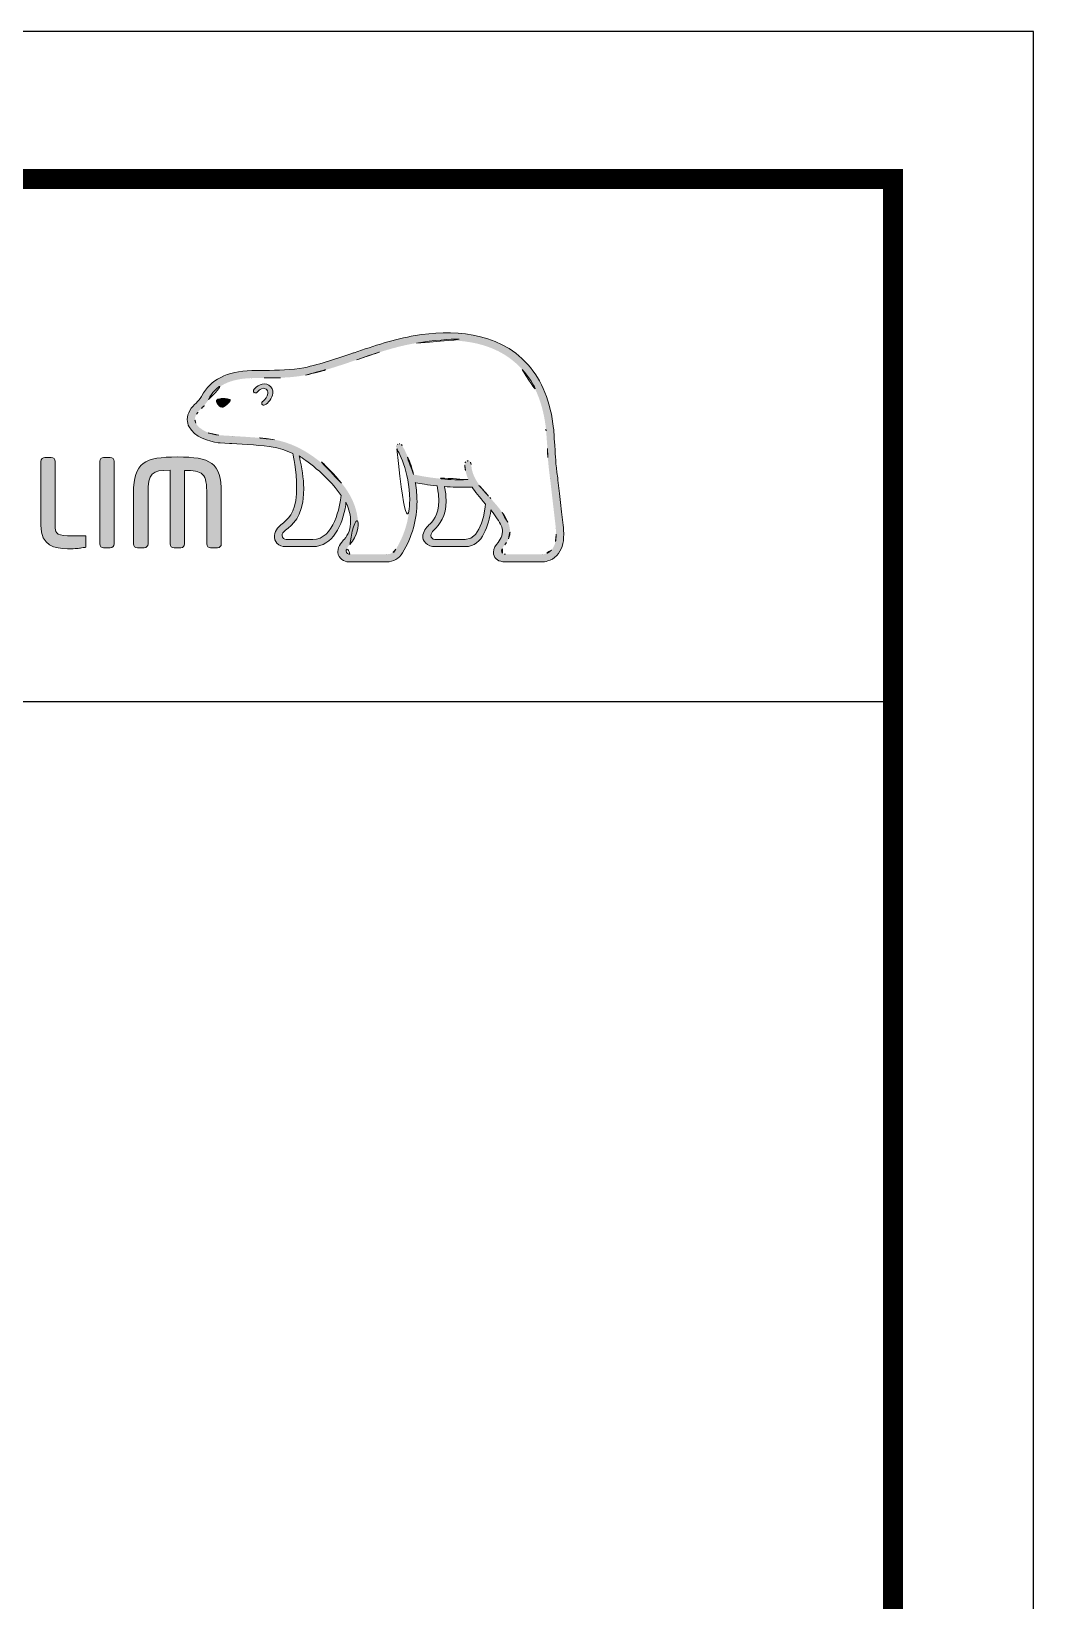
# Model space of a CAD drawing. Extents: x 16296660632 to 16296673681, y -37409619871 to -37409617503.
# Drawn here: x 16296673552.8 to 16296673680.8, y -37409617703.1 to -37409617502.7 of the extents above; entities that cross this region are included whole.
import ezdxf

# ---------------------------------------------------------------- set-up
doc = ezdxf.new("R2010")
doc.units = 0
doc.header["$LTSCALE"] = 10
doc.header["$MEASUREMENT"] = 0
doc.layers.get('0').update_dxf_attribs({"linetype": 'CONTINUOUS'})
doc.layers.add('레이어 1', color=7, linetype='CONTINUOUS', lineweight=0)

msp = doc.modelspace()

# ---------------------------------------------------------------- hatches: boundary and pattern name
at = {"layer": '레이어 1'}
h = msp.add_hatch(color=5, dxfattribs=at)
h.dxf.hatch_style = 1
edge = h.paths.add_edge_path(flags=16)
edge.add_spline(control_points=[(16296673619.179779, -37409617568.967506), (16296673618.707359, -37409617569.490479), (16296673618.113661, -37409617569.495171), (16296673618.087971, -37409617569.495171), (16296673618.087971, -37409617569.495171), (16296673613.332199, -37409617569.495171), (16296673613.332199, -37409617569.495171), (16296673613.157459, -37409617569.495171), (16296673613.023951, -37409617569.451347), (16296673612.937481, -37409617569.365997), (16296673612.86532, -37409617569.295311), (16296673612.830259, -37409617569.18779), (16296673612.830259, -37409617569.054573), (16296673612.830259, -37409617568.786369), (16296673613.02603, -37409617568.539787), (16296673613.23403, -37409617568.278023), (16296673613.426861, -37409617568.030273), (16296673613.610041, -37409617567.795372), (16296673613.712589, -37409617567.506721), (16296673613.9729, -37409617566.806129), (16296673613.946301, -37409617566.058762), (16296673613.63546, -37409617565.400253), (16296673613.0739, -37409617564.208809), (16296673612.240709, -37409617563.272728), (16296673611.43317, -37409617562.368202), (16296673611.43317, -37409617562.368202), (16296673611.1597, -37409617562.067863), (16296673611.1597, -37409617562.064941), (16296673610.109961, -37409617560.895157), (16296673609.02516, -37409617559.685013), (16296673608.939569, -37409617558.044258), (16296673608.919991, -37409617557.71936), (16296673608.769819, -37409617557.523041), (16296673608.56094, -37409617557.531799), (16296673608.56094, -37409617557.531799), (16296673608.253269, -37409617557.679611), (16296673608.246571, -37409617557.679611), (16296673608.1633, -37409617557.771378), (16296673608.11685, -37409617557.908081), (16296673608.11685, -37409617558.0653), (16296673608.11685, -37409617558.0653), (16296673608.11948, -37409617558.120781), (16296673608.11948, -37409617558.121384), (16296673608.161551, -37409617558.714447), (16296673608.30295, -37409617559.29644), (16296673608.55158, -37409617559.900597), (16296673608.55158, -37409617559.900597), (16296673608.57585, -37409617559.961403), (16296673608.57585, -37409617559.961403), (16296673608.57585, -37409617559.961403), (16296673608.511539, -37409617559.963722), (16296673608.511539, -37409617559.963722), (16296673605.458469, -37409617560.084686), (16296673602.465309, -37409617559.508537), (16296673601.58503, -37409617559.29644), (16296673601.042179, -37409617557.112251), (16296673600.16165, -37409617555.664307), (16296673600.12365, -37409617555.602951), (16296673600.055281, -37409617555.489601), (16296673599.946011, -37409617555.402519), (16296673599.840839, -37409617555.372139), (16296673599.840839, -37409617555.372139), (16296673599.583719, -37409617555.410713), (16296673599.552179, -37409617555.414787), (16296673599.530569, -37409617555.446938), (16296673599.485571, -37409617555.50769), (16296673599.38624, -37409617555.640953), (16296673599.38624, -37409617555.640953), (16296673599.373989, -37409617555.747864), (16296673599.373989, -37409617555.747864), (16296673599.373989, -37409617555.747864), (16296673599.45517, -37409617556.035347), (16296673599.45517, -37409617556.035347), (16296673599.521799, -37409617556.150452), (16296673601.08951, -37409617558.896767), (16296673601.08951, -37409617562.534172), (16296673601.08951, -37409617564.777946), (16296673600.499929, -37409617566.894913), (16296673599.337151, -37409617568.825539), (16296673599.059311, -37409617569.288879), (16296673598.69323, -37409617569.495171), (16296673598.14867, -37409617569.495171), (16296673598.14867, -37409617569.495171), (16296673593.46063, -37409617569.495171), (16296673593.46063, -37409617569.495171), (16296673593.30522, -37409617569.495171), (16296673592.980921, -37409617569.38588), (16296673592.980921, -37409617569.046967), (16296673592.980921, -37409617568.859993), (16296673593.154169, -37409617568.553223), (16296673593.44285, -37409617568.230103), (16296673595.396481, -37409617566.054688), (16296673594.269369, -37409617562.65686), (16296673592.395741, -37409617560.418327), (16296673590.586069, -37409617558.25927), (16296673587.632641, -37409617555.542183), (16296673583.84041, -37409617554.867287), (16296673582.496469, -37409617554.632423), (16296673580.288059, -37409617554.501534), (16296673578.504391, -37409617554.395729), (16296673578.504391, -37409617554.395729), (16296673576.70149, -37409617554.288818), (16296673576.70149, -37409617554.288818), (16296673575.77622, -37409617554.218117), (16296673574.247049, -37409617553.649002), (16296673573.781639, -37409617552.767807), (16296673573.58502, -37409617552.402611), (16296673573.60722, -37409617552.032181), (16296673573.853781, -37409617551.606209), (16296673574.00894, -37409617551.349129), (16296673574.22192, -37409617551.12825), (16296673574.48984, -37409617550.859444), (16296673574.78607, -37409617550.559692), (16296673575.090811, -37409617550.249428), (16296673575.32806, -37409617549.840393), (16296673575.32806, -37409617549.840393), (16296673575.396111, -37409617549.71244), (16296673575.396111, -37409617549.71244), (16296673576.301519, -37409617547.980499), (16296673578.166651, -37409617547.066032), (16296673580.941891, -37409617546.992439), (16296673580.941891, -37409617546.992439), (16296673582.50701, -37409617546.974892), (16296673582.50701, -37409617546.974892), (16296673584.225479, -37409617546.966133), (16296673586.175369, -37409617546.956207), (16296673587.77754, -37409617546.611427), (16296673590.02776, -37409617546.127617), (16296673592.285271, -37409617545.356323), (16296673594.277519, -37409617544.677361), (16296673594.277519, -37409617544.677361), (16296673594.341221, -37409617544.656326), (16296673594.341221, -37409617544.656326), (16296673596.8053, -37409617543.813744), (16296673599.35351, -37409617542.942467), (16296673601.958401, -37409617542.51828), (16296673606.127239, -37409617541.828201), (16296673611.852091, -37409617541.850983), (16296673615.453859, -37409617545.894493), (16296673617.11861, -37409617547.766617), (16296673618.14407, -37409617550.341148), (16296673618.497, -37409617553.548477), (16296673618.497, -37409617553.548477), (16296673618.48358, -37409617553.537979), (16296673618.47127, -37409617553.526878), (16296673618.499901, -37409617553.590538), (16296673618.5268, -37409617553.950508), (16296673618.675211, -37409617555.990936), (16296673618.717871, -37409617556.972023), (16296673618.76288, -37409617557.986382), (16296673619.019381, -37409617559.868477), (16296673619.019381, -37409617559.868477), (16296673619.746281, -37409617566.162773), (16296673619.746281, -37409617566.162773), (16296673619.746281, -37409617566.162773), (16296673619.789511, -37409617566.927658), (16296673619.789511, -37409617566.927658), (16296673619.789511, -37409617567.831017), (16296673619.584999, -37409617568.517601), (16296673619.179779, -37409617568.967506)], knot_values=[0, 0, 0, 0, 1, 1, 1, 2, 2, 2, 3, 3, 3, 4, 4, 4, 5, 5, 5, 6, 6, 6, 7, 7, 7, 8, 8, 8, 9, 9, 9, 10, 10, 10, 11, 11, 11, 12, 12, 12, 13, 13, 13, 14, 14, 14, 15, 15, 15, 16, 16, 16, 17, 17, 17, 18, 18, 18, 19, 19, 19, 20, 20, 20, 21, 21, 21, 22, 22, 22, 23, 23, 23, 24, 24, 24, 25, 25, 25, 26, 26, 26, 27, 27, 27, 28, 28, 28, 29, 29, 29, 30, 30, 30, 31, 31, 31, 32, 32, 32, 33, 33, 33, 34, 34, 34, 35, 35, 35, 36, 36, 36, 37, 37, 37, 38, 38, 38, 39, 39, 39, 40, 40, 40, 41, 41, 41, 42, 42, 42, 43, 43, 43, 44, 44, 44, 45, 45, 45, 46, 46, 46, 47, 47, 47, 48, 48, 48, 49, 49, 49, 50, 50, 50, 51, 51, 51, 52, 52, 52, 53, 53, 53, 53], degree=3, periodic=0)
edge = h.paths.add_edge_path(flags=16)
edge.add_spline(control_points=[(16296673608.185801, -37409617567.607224), (16296673608.185801, -37409617567.607224), (16296673604.30621, -37409617567.607224), (16296673604.30621, -37409617567.607224), (16296673604.01931, -37409617567.607224), (16296673603.792589, -37409617567.378166), (16296673603.792589, -37409617567.085991), (16296673603.792589, -37409617566.882072), (16296673603.969641, -37409617566.622627), (16296673604.13706, -37409617566.444397), (16296673604.926189, -37409617565.688904), (16296673605.73341, -37409617564.648811), (16296673605.73341, -37409617562.674393), (16296673605.73341, -37409617562.674393), (16296673605.683451, -37409617561.777451), (16296673605.683451, -37409617561.773956), (16296673605.683451, -37409617561.773956), (16296673605.540859, -37409617560.901543), (16296673605.540859, -37409617560.901543), (16296673605.540859, -37409617560.901543), (16296673605.53093, -37409617560.846619), (16296673605.53093, -37409617560.846619), (16296673605.53093, -37409617560.846619), (16296673605.58819, -37409617560.850723), (16296673605.58819, -37409617560.850723), (16296673606.3116, -37409617560.90271), (16296673607.719219, -37409617560.981041), (16296673609.06316, -37409617560.917343), (16296673609.4044, -37409617561.460159), (16296673609.954241, -37409617562.158432), (16296673610.757099, -37409617563.088669), (16296673610.720261, -37409617563.551468), (16296673610.336981, -37409617567.607224), (16296673608.185801, -37409617567.607224)], knot_values=[0, 0, 0, 0, 1, 1, 1, 2, 2, 2, 3, 3, 3, 4, 4, 4, 5, 5, 5, 6, 6, 6, 7, 7, 7, 8, 8, 8, 9, 9, 9, 10, 10, 10, 11, 11, 11, 11], degree=3, periodic=0)
edge = h.paths.add_edge_path(flags=16)
edge.add_spline(control_points=[(16296673588.71888, -37409617567.607224), (16296673588.71888, -37409617567.607224), (16296673585.31348, -37409617567.607224), (16296673585.31348, -37409617567.607224), (16296673585.05814, -37409617567.607224), (16296673584.783489, -37409617567.396858), (16296673584.783489, -37409617567.085991), (16296673584.783489, -37409617566.897293), (16296673584.94183, -37409617566.663544), (16296673585.230511, -37409617566.431549), (16296673586.09236, -37409617565.744987), (16296673587.398331, -37409617564.706047), (16296673587.53974, -37409617561.837624), (16296673587.53974, -37409617561.837624), (16296673587.55929, -37409617561.055229), (16296673587.55929, -37409617561.055229), (16296673587.55929, -37409617559.835167), (16296673587.27972, -37409617558.362129), (16296673587.01445, -37409617557.045647), (16296673587.01445, -37409617557.045647), (16296673586.97118, -37409617556.911263), (16296673586.97118, -37409617556.911263), (16296673586.97118, -37409617556.911263), (16296673587.0828, -37409617556.998322), (16296673587.0828, -37409617556.998322), (16296673587.590561, -37409617557.310921), (16296673590.371941, -37409617559.195953), (16296673592.345791, -37409617561.98082), (16296673592.182159, -37409617563.299026), (16296673591.4389, -37409617567.607224), (16296673588.71888, -37409617567.607224)], knot_values=[0, 0, 0, 0, 1, 1, 1, 2, 2, 2, 3, 3, 3, 4, 4, 4, 5, 5, 5, 6, 6, 6, 7, 7, 7, 8, 8, 8, 9, 9, 9, 10, 10, 10, 10], degree=3, periodic=0)
edge = h.paths.add_edge_path()
edge.add_spline(control_points=[(16296673620.7075, -37409617566.067543), (16296673620.706289, -37409617566.058762), (16296673619.984091, -37409617559.737602), (16296673619.984091, -37409617559.737602), (16296673619.716749, -37409617557.848503), (16296673619.678181, -37409617556.841133), (16296673619.643431, -37409617555.948303), (16296673619.643431, -37409617555.948303), (16296673619.464649, -37409617553.45266), (16296673619.464649, -37409617553.45089), (16296673619.084261, -37409617550.034981), (16296673617.978729, -37409617547.275803), (16296673616.17725, -37409617545.258163), (16296673612.285681, -37409617540.885674), (16296673606.2108, -37409617540.8395), (16296673601.798019, -37409617541.567001), (16296673599.09174, -37409617542.014603), (16296673596.504959, -37409617542.897522), (16296673594.004049, -37409617543.752953), (16296673594.004049, -37409617543.752953), (16296673593.923429, -37409617543.78157), (16296673593.923429, -37409617543.78157), (16296673591.968321, -37409617544.448273), (16296673589.74962, -37409617545.207329), (16296673587.57246, -37409617545.671249), (16296673586.076599, -37409617545.990883), (16296673584.20327, -37409617546.005501), (16296673582.54846, -37409617546.014259), (16296673582.54846, -37409617546.014259), (16296673580.910629, -37409617546.034119), (16296673580.910629, -37409617546.034119), (16296673577.763491, -37409617546.111847), (16296673575.61989, -37409617547.201622), (16296673574.537161, -37409617549.271843), (16296673574.537161, -37409617549.271843), (16296673574.488371, -37409617549.361237), (16296673574.488371, -37409617549.361237), (16296673574.30928, -37409617549.675034), (16296673574.043699, -37409617549.94149), (16296673573.805889, -37409617550.179901), (16296673573.543819, -37409617550.444), (16296673573.248449, -37409617550.740242), (16296673573.0229, -37409617551.12355), (16296673572.796459, -37409617551.507469), (16296673572.68224, -37409617551.896606), (16296673572.68224, -37409617552.278748), (16296673572.68224, -37409617552.600121), (16296673572.762859, -37409617552.915657), (16296673572.924749, -37409617553.217171), (16296673573.593781, -37409617554.480476), (16296673575.502171, -37409617555.162354), (16296673576.640989, -37409617555.243591), (16296673576.640989, -37409617555.243591), (16296673578.3174, -37409617555.34877), (16296673578.35743, -37409617555.35228), (16296673580.033569, -37409617555.446938), (16296673582.32905, -37409617555.579567), (16296673583.669201, -37409617555.816223), (16296673584.452789, -37409617555.954697), (16296673585.343281, -37409617556.235748), (16296673586.16366, -37409617556.622017), (16296673586.222099, -37409617556.834702), (16296673586.64805, -37409617558.728493), (16296673586.64805, -37409617561.056396), (16296673586.64805, -37409617561.056396), (16296673586.62995, -37409617561.795013), (16296673586.62995, -37409617561.795013), (16296673586.506371, -37409617564.249687), (16296673585.43619, -37409617565.107491), (16296673584.652031, -37409617565.735046), (16296673584.57255, -37409617565.797577), (16296673583.87372, -37409617566.377808), (16296673583.82345, -37409617567.076073), (16296673583.787821, -37409617567.471069), (16296673583.900869, -37409617567.831017), (16296673584.140751, -37409617568.089859), (16296673584.400761, -37409617568.370331), (16296673584.79607, -37409617568.512321), (16296673585.31348, -37409617568.512321), (16296673585.31348, -37409617568.512321), (16296673588.71888, -37409617568.512321), (16296673588.71888, -37409617568.512321), (16296673591.267719, -37409617568.512321), (16296673592.52866, -37409617565.767792), (16296673592.912251, -37409617563.196762), (16296673592.912251, -37409617563.196762), (16296673592.920151, -37409617562.835068), (16296673592.920151, -37409617562.835068), (16296673592.920151, -37409617562.835068), (16296673593.025351, -37409617563.016197), (16296673593.025351, -37409617563.016197), (16296673593.35224, -37409617563.743683), (16296673593.548901, -37409617564.613167), (16296673593.548901, -37409617565.268173), (16296673593.548901, -37409617566.187317), (16296673593.26432, -37409617566.990181), (16296673592.72381, -37409617567.588509), (16296673592.587379, -37409617567.723503), (16296673591.905781, -37409617568.429939), (16296673591.905781, -37409617569.135208), (16296673591.905781, -37409617569.135208), (16296673591.911909, -37409617569.251503), (16296673591.911909, -37409617569.251503), (16296673592.00861, -37409617570.084747), (16296673592.682911, -37409617570.45694), (16296673593.309311, -37409617570.45694), (16296673593.309311, -37409617570.45694), (16296673598.14867, -37409617570.45694), (16296673598.14867, -37409617570.45694), (16296673599.022209, -37409617570.45694), (16296673599.718399, -37409617570.063667), (16296673600.165701, -37409617569.321617), (16296673601.39719, -37409617567.277069), (16296673602.021231, -37409617565.056664), (16296673602.021231, -37409617562.724037), (16296673602.021231, -37409617561.995972), (16296673601.95257, -37409617561.218842), (16296673601.81818, -37409617560.412483), (16296673601.81818, -37409617560.412483), (16296673601.80649, -37409617560.348213), (16296673601.80649, -37409617560.348213), (16296673601.80649, -37409617560.348213), (16296673601.87076, -37409617560.361671), (16296673601.87076, -37409617560.361671), (16296673602.45302, -37409617560.474419), (16296673603.3897, -37409617560.636864), (16296673604.54722, -37409617560.761887), (16296673604.54722, -37409617560.761887), (16296673604.58086, -37409617560.765991), (16296673604.58086, -37409617560.765991), (16296673604.58086, -37409617560.765991), (16296673604.73658, -37409617561.653023), (16296673604.73658, -37409617561.653023), (16296673604.73658, -37409617561.653023), (16296673604.770729, -37409617561.863342), (16296673604.770729, -37409617561.866852), (16296673604.770729, -37409617561.866852), (16296673604.8169, -37409617562.651619), (16296673604.8169, -37409617562.651619), (16296673604.8169, -37409617564.534882), (16296673603.961439, -37409617565.354088), (16296673603.5016, -37409617565.79348), (16296673603.49515, -37409617565.799332), (16296673602.85359, -37409617566.451424), (16296673602.78406, -37409617567.0299), (16296673602.78406, -37409617567.0299), (16296673602.76185, -37409617567.20755), (16296673602.76185, -37409617567.20755), (16296673602.76185, -37409617567.389267), (16296673602.80858, -37409617567.745697), (16296673603.12645, -37409617568.074097), (16296673603.406349, -37409617568.365677), (16296673603.83963, -37409617568.512321), (16296673604.41577, -37409617568.512321), (16296673604.41577, -37409617568.512321), (16296673608.185801, -37409617568.512321), (16296673608.185801, -37409617568.512321), (16296673610.47546, -37409617568.512321), (16296673611.16466, -37409617565.601242), (16296673611.442499, -37409617563.969818), (16296673611.442499, -37409617563.969818), (16296673611.455379, -37409617563.801537), (16296673611.455379, -37409617563.801537), (16296673611.455379, -37409617563.801537), (16296673611.545931, -37409617563.924828), (16296673611.545931, -37409617563.924828), (16296673612.073879, -37409617564.599136), (16296673612.53694, -37409617565.348808), (16296673612.75983, -37409617565.815117), (16296673612.877001, -37409617566.057587), (16296673612.940109, -37409617566.326981), (16296673612.940109, -37409617566.596939), (16296673612.940109, -37409617566.596939), (16296673612.854799, -37409617567.142693), (16296673612.854799, -37409617567.142693), (16296673612.766569, -37409617567.438927), (16296673612.5644, -37409617567.7118), (16296673612.36661, -37409617567.975922), (16296673612.076469, -37409617568.352814), (16296673611.7773, -37409617568.743713), (16296673611.7773, -37409617569.218193), (16296673611.7773, -37409617569.218193), (16296673611.80537, -37409617569.479378), (16296673611.80537, -37409617569.479378), (16296673611.943251, -37409617570.109283), (16296673612.453671, -37409617570.45694), (16296673613.241619, -37409617570.45694), (16296673613.241619, -37409617570.45694), (16296673618.08564, -37409617570.45694), (16296673618.08564, -37409617570.45694), (16296673618.191971, -37409617570.45694), (16296673619.13858, -37409617570.433578), (16296673619.88006, -37409617569.631287), (16296673620.471979, -37409617568.990318), (16296673620.75948, -37409617568.109123), (16296673620.75948, -37409617566.939323), (16296673620.75948, -37409617566.939323), (16296673620.708059, -37409617566.071617), (16296673620.7075, -37409617566.067543)], knot_values=[0, 0, 0, 0, 1, 1, 1, 2, 2, 2, 3, 3, 3, 4, 4, 4, 5, 5, 5, 6, 6, 6, 7, 7, 7, 8, 8, 8, 9, 9, 9, 10, 10, 10, 11, 11, 11, 12, 12, 12, 13, 13, 13, 14, 14, 14, 15, 15, 15, 16, 16, 16, 17, 17, 17, 18, 18, 18, 19, 19, 19, 20, 20, 20, 21, 21, 21, 22, 22, 22, 23, 23, 23, 24, 24, 24, 25, 25, 25, 26, 26, 26, 27, 27, 27, 28, 28, 28, 29, 29, 29, 30, 30, 30, 31, 31, 31, 32, 32, 32, 33, 33, 33, 34, 34, 34, 35, 35, 35, 36, 36, 36, 37, 37, 37, 38, 38, 38, 39, 39, 39, 40, 40, 40, 41, 41, 41, 42, 42, 42, 43, 43, 43, 44, 44, 44, 45, 45, 45, 46, 46, 46, 47, 47, 47, 48, 48, 48, 49, 49, 49, 50, 50, 50, 51, 51, 51, 52, 52, 52, 53, 53, 53, 54, 54, 54, 55, 55, 55, 56, 56, 56, 57, 57, 57, 58, 58, 58, 59, 59, 59, 60, 60, 60, 61, 61, 61, 62, 62, 62, 63, 63, 63, 64, 64, 64, 65, 65, 65, 66, 66, 66, 66], degree=3, periodic=0)
edge = h.paths.add_edge_path(flags=0)
edge.add_spline(control_points=[(16296673576.558599, -37409617549.720009), (16296673576.558599, -37409617549.720009), (16296673577.2633, -37409617549.401588), (16296673578.13628, -37409617549.738136), (16296673578.13628, -37409617549.738136), (16296673578.244381, -37409617549.784302), (16296673578.10355, -37409617549.983551), (16296673577.678459, -37409617550.555031), (16296673577.259501, -37409617550.678322), (16296673577.259501, -37409617550.678322), (16296673577.259501, -37409617550.678322), (16296673576.955959, -37409617550.785248), (16296673576.785351, -37409617550.578392), (16296673576.44058, -37409617550.174042), (16296673576.43008, -37409617549.93856), (16296673576.43008, -37409617549.93856), (16296673576.43008, -37409617549.93856), (16296673576.394421, -37409617549.763847), (16296673576.558599, -37409617549.720009)], knot_values=[0, 0, 0, 0, 1, 1, 1, 2, 2, 2, 3, 3, 3, 4, 4, 4, 5, 5, 5, 6, 6, 6, 6], degree=3, periodic=0)
edge = h.paths.add_edge_path(flags=0)
edge.add_spline(control_points=[(16296673581.208929, -37409617548.424004), (16296673581.103439, -37409617548.539124), (16296673581.09527, -37409617548.730766), (16296673581.208929, -37409617548.831863), (16296673581.317619, -37409617548.930031), (16296673581.506041, -37409617548.90432), (16296673581.611231, -37409617548.788643), (16296673581.66732, -37409617548.730766), (16296673582.2458, -37409617548.044212), (16296673582.74482, -37409617548.39537), (16296673582.927099, -37409617548.52626), (16296673583.002489, -37409617548.712067), (16296673582.97563, -37409617548.952209), (16296673582.932961, -37409617549.33728), (16296673582.59903, -37409617549.774384), (16296673582.365589, -37409617549.923958), (16296673582.235001, -37409617550.003418), (16296673582.148809, -37409617550.174042), (16296673582.210739, -37409617550.311958), (16296673582.272091, -37409617550.449242), (16296673582.44681, -37409617550.490173), (16296673582.58703, -37409617550.424713), (16296673583.00482, -37409617550.224869), (16296673583.53161, -37409617549.557587), (16296673583.603769, -37409617548.935303), (16296673583.65167, -37409617548.501732), (16296673583.45709, -37409617548.147621), (16296673583.11059, -37409617547.908653), (16296673582.365589, -37409617547.379837), (16296673581.521231, -37409617548.087433), (16296673581.208929, -37409617548.424004)], knot_values=[0, 0, 0, 0, 1, 1, 1, 2, 2, 2, 3, 3, 3, 4, 4, 4, 5, 5, 5, 6, 6, 6, 7, 7, 7, 8, 8, 8, 9, 9, 9, 10, 10, 10, 10], degree=3, periodic=0)
edge = h.paths.add_edge_path(flags=0)
edge.add_spline(control_points=[(16296673581.11368, -37409617548.939949), (16296673581.11368, -37409617548.939949), (16296673581.11368, -37409617548.939949), (16296673581.11368, -37409617548.939949), (16296673581.11368, -37409617548.939949), (16296673581.11368, -37409617548.939949), (16296673581.11368, -37409617548.939949)], knot_values=[0, 0, 0, 0, 1, 1, 1, 2, 2, 2, 2], degree=3, periodic=0)
h = msp.add_hatch(color=5, dxfattribs=at)
h.dxf.hatch_style = 2
edge = h.paths.add_edge_path()
edge.add_spline(control_points=[(16296673581.208929, -37409617548.424004), (16296673581.103439, -37409617548.539124), (16296673581.09527, -37409617548.730766), (16296673581.208929, -37409617548.831863), (16296673581.317619, -37409617548.930031), (16296673581.506041, -37409617548.90432), (16296673581.611231, -37409617548.788643), (16296673581.66732, -37409617548.730766), (16296673582.2458, -37409617548.044212), (16296673582.74482, -37409617548.39537), (16296673582.927099, -37409617548.52626), (16296673583.002489, -37409617548.712067), (16296673582.97563, -37409617548.952209), (16296673582.932961, -37409617549.33728), (16296673582.59903, -37409617549.774384), (16296673582.365589, -37409617549.923958), (16296673582.235001, -37409617550.003418), (16296673582.148809, -37409617550.174042), (16296673582.210739, -37409617550.311958), (16296673582.272091, -37409617550.449242), (16296673582.44681, -37409617550.490173), (16296673582.58703, -37409617550.424713), (16296673583.00482, -37409617550.224869), (16296673583.53161, -37409617549.557587), (16296673583.603769, -37409617548.935303), (16296673583.65167, -37409617548.501732), (16296673583.45709, -37409617548.147621), (16296673583.11059, -37409617547.908653), (16296673582.365589, -37409617547.379837), (16296673581.521231, -37409617548.087433), (16296673581.208929, -37409617548.424004)], knot_values=[0, 0, 0, 0, 1, 1, 1, 2, 2, 2, 3, 3, 3, 4, 4, 4, 5, 5, 5, 6, 6, 6, 7, 7, 7, 8, 8, 8, 9, 9, 9, 10, 10, 10, 10], degree=3, periodic=0)
h = msp.add_hatch(color=5, dxfattribs=at)
h.dxf.hatch_style = 2
edge = h.paths.add_edge_path()
edge.add_spline(control_points=[(16296673576.558599, -37409617549.720009), (16296673576.558599, -37409617549.720009), (16296673577.2633, -37409617549.401588), (16296673578.13628, -37409617549.738136), (16296673578.13628, -37409617549.738136), (16296673578.244381, -37409617549.784302), (16296673578.10355, -37409617549.983551), (16296673577.678459, -37409617550.555031), (16296673577.259501, -37409617550.678322), (16296673577.259501, -37409617550.678322), (16296673577.259501, -37409617550.678322), (16296673576.955959, -37409617550.785248), (16296673576.785351, -37409617550.578392), (16296673576.44058, -37409617550.174042), (16296673576.43008, -37409617549.93856), (16296673576.43008, -37409617549.93856), (16296673576.43008, -37409617549.93856), (16296673576.394421, -37409617549.763847), (16296673576.558599, -37409617549.720009)], knot_values=[0, 0, 0, 0, 1, 1, 1, 2, 2, 2, 3, 3, 3, 4, 4, 4, 5, 5, 5, 6, 6, 6, 6], degree=3, periodic=0)
h = msp.add_hatch(color=5, dxfattribs=at)
h.dxf.hatch_style = 2
edge = h.paths.add_edge_path()
edge.add_spline(control_points=[(16296673554.51339, -37409617557.118103), (16296673554.229719, -37409617557.118103), (16296673553.989281, -37409617557.352417), (16296673553.989281, -37409617557.630524), (16296673553.989281, -37409617557.630524), (16296673553.989281, -37409617565.785316), (16296673553.989281, -37409617565.785316), (16296673553.989281, -37409617568.444542), (16296673555.804171, -37409617568.786369), (16296673557.38415, -37409617568.786369), (16296673558.54344, -37409617568.786369), (16296673558.840879, -37409617568.737267), (16296673559.184139, -37409617568.680023), (16296673559.184139, -37409617568.680023), (16296673559.3843, -37409617568.648483), (16296673559.3843, -37409617568.648483), (16296673559.381359, -37409617568.649651), (16296673559.649269, -37409617568.616341), (16296673559.649269, -37409617568.616341), (16296673559.649269, -37409617568.616341), (16296673559.72876, -37409617568.605812), (16296673559.72876, -37409617568.605812), (16296673559.72876, -37409617568.605812), (16296673559.72876, -37409617567.133331), (16296673559.72876, -37409617567.133331), (16296673559.72876, -37409617567.133331), (16296673557.40168, -37409617567.133331), (16296673557.40168, -37409617567.133331), (16296673555.82753, -37409617567.133331), (16296673555.82753, -37409617566.539093), (16296673555.82753, -37409617565.962372), (16296673555.82753, -37409617565.962372), (16296673555.82753, -37409617557.630524), (16296673555.82753, -37409617557.630524), (16296673555.82753, -37409617557.352417), (16296673555.589121, -37409617557.118103), (16296673555.30632, -37409617557.118103), (16296673555.30632, -37409617557.118103), (16296673554.51339, -37409617557.118103), (16296673554.51339, -37409617557.118103)], knot_values=[0, 0, 0, 0, 1, 1, 1, 2, 2, 2, 3, 3, 3, 4, 4, 4, 5, 5, 5, 6, 6, 6, 7, 7, 7, 8, 8, 8, 9, 9, 9, 10, 10, 10, 11, 11, 11, 12, 12, 12, 13, 13, 13, 13], degree=3, periodic=0)
h = msp.add_hatch(color=5, dxfattribs=at)
h.dxf.hatch_style = 2
edge = h.paths.add_edge_path()
edge.add_spline(control_points=[(16296673562.00378, -37409617557.118103), (16296673561.697611, -37409617557.118103), (16296673561.51473, -37409617557.371117), (16296673561.51473, -37409617557.615356), (16296673561.51473, -37409617557.615356), (16296673561.51473, -37409617568.172256), (16296673561.51473, -37409617568.172256), (16296673561.51473, -37409617568.453308), (16296673561.73444, -37409617568.681778), (16296673562.00378, -37409617568.681778), (16296673562.00378, -37409617568.681778), (16296673562.860399, -37409617568.681778), (16296673562.860399, -37409617568.681778), (16296673563.16717, -37409617568.681778), (16296673563.350361, -37409617568.423508), (16296673563.350361, -37409617568.172256), (16296673563.350361, -37409617568.172256), (16296673563.350361, -37409617557.615356), (16296673563.350361, -37409617557.615356), (16296673563.350361, -37409617557.336632), (16296673563.135639, -37409617557.118103), (16296673562.860399, -37409617557.118103), (16296673562.860399, -37409617557.118103), (16296673562.00378, -37409617557.118103), (16296673562.00378, -37409617557.118103)], knot_values=[0, 0, 0, 0, 1, 1, 1, 2, 2, 2, 3, 3, 3, 4, 4, 4, 5, 5, 5, 6, 6, 6, 7, 7, 7, 8, 8, 8, 8], degree=3, periodic=0)
h = msp.add_hatch(color=5, dxfattribs=at)
h.dxf.hatch_style = 2
edge = h.paths.add_edge_path()
edge.add_spline(control_points=[(16296673565.81942, -37409617561.674606), (16296673565.81942, -37409617561.674606), (16296673565.81942, -37409617568.172256), (16296673565.81942, -37409617568.172256), (16296673565.81942, -37409617568.453308), (16296673566.04027, -37409617568.681778), (16296673566.311411, -37409617568.681778), (16296673566.311411, -37409617568.681778), (16296673567.180861, -37409617568.681778), (16296673567.180861, -37409617568.681778), (16296673567.487631, -37409617568.681778), (16296673567.67111, -37409617568.423508), (16296673567.67111, -37409617568.172256), (16296673567.67111, -37409617568.172256), (16296673567.67111, -37409617561.835297), (16296673567.67111, -37409617561.835297), (16296673567.67111, -37409617559.041092), (16296673568.145, -37409617558.769386), (16296673570.50798, -37409617558.762947), (16296673570.50798, -37409617558.934738), (16296673570.50798, -37409617568.172256), (16296673570.50798, -37409617568.172256), (16296673570.50798, -37409617568.463829), (16296673570.71776, -37409617568.681778), (16296673570.995899, -37409617568.681778), (16296673570.995899, -37409617568.681778), (16296673571.85018, -37409617568.681778), (16296673571.85018, -37409617568.681778), (16296673572.15575, -37409617568.681778), (16296673572.338671, -37409617568.423508), (16296673572.338671, -37409617568.172256), (16296673572.338671, -37409617568.172256), (16296673572.338671, -37409617558.963379), (16296673572.338671, -37409617558.781082), (16296673573.444189, -37409617558.785156), (16296673574.22076, -37409617558.876312), (16296673574.64118, -37409617559.29644), (16296673575.08408, -37409617559.73877), (16296673575.17057, -37409617560.56382), (16296673575.17057, -37409617561.835297), (16296673575.17057, -37409617561.835297), (16296673575.17057, -37409617568.172256), (16296673575.17057, -37409617568.172256), (16296673575.17057, -37409617568.448067), (16296673575.39641, -37409617568.681778), (16296673575.66345, -37409617568.681778), (16296673575.66345, -37409617568.681778), (16296673576.537001, -37409617568.681778), (16296673576.537001, -37409617568.681778), (16296673576.83997, -37409617568.681778), (16296673577.027229, -37409617568.417671), (16296673577.027229, -37409617568.172256), (16296673577.027229, -37409617568.172256), (16296673577.027229, -37409617561.674606), (16296673577.027229, -37409617561.674606), (16296673577.027229, -37409617557.736313), (16296673575.63072, -37409617557.069023), (16296673571.433559, -37409617557.069023), (16296673567.221189, -37409617557.069023), (16296673565.81942, -37409617557.736313), (16296673565.81942, -37409617561.674606)], knot_values=[0, 0, 0, 0, 1, 1, 1, 2, 2, 2, 3, 3, 3, 4, 4, 4, 5, 5, 5, 6, 6, 6, 7, 7, 7, 8, 8, 8, 9, 9, 9, 10, 10, 10, 11, 11, 11, 12, 12, 12, 13, 13, 13, 14, 14, 14, 15, 15, 15, 16, 16, 16, 17, 17, 17, 18, 18, 18, 19, 19, 19, 20, 20, 20, 20], degree=3, periodic=0)

# ---------------------------------------------------------------- linework, layer by layer
at = {"color": 5}
msp.add_line((16296673588.56798, -37409617568.512321), (16296673588.56798, -37409617568.512321), dxfattribs=at)
at = {"color": 5, "ltscale": 40}
msp.add_line((16296673662.81493, -37409617588.344307), (16296673485.57543, -37409617588.344307), dxfattribs=at)
at = {"ltscale": 0.5}
msp.add_lwpolyline([(16296672571.764351, -37409618315.300323), (16296673680.755871, -37409618315.300323), (16296673680.755871, -37409617502.721291), (16296672571.764351, -37409617502.721291)], close=True, dxfattribs=at)
at = {"color": 5, "linetype": 'ByBlock', "lineweight": 200, "const_width": 2.55528}
msp.add_lwpolyline([(16296672589.59712, -37409618280.506416), (16296673662.81472, -37409618280.506416), (16296673662.81472, -37409617521.588249), (16296672589.59712, -37409617521.588249)], close=True, dxfattribs=at)
at = {"layer": '레이어 1', "color": 5}
for points, knots in [([(16296673620.7075, -37409617566.067543), (16296673620.706289, -37409617566.058762), (16296673619.984091, -37409617559.737602), (16296673619.984091, -37409617559.737602), (16296673619.716749, -37409617557.848503), (16296673619.678181, -37409617556.841133), (16296673619.643431, -37409617555.948303), (16296673619.643431, -37409617555.948303), (16296673619.464649, -37409617553.45266), (16296673619.464649, -37409617553.45089), (16296673619.084261, -37409617550.034981), (16296673617.978729, -37409617547.275803), (16296673616.17725, -37409617545.258163), (16296673612.285681, -37409617540.885674), (16296673606.2108, -37409617540.8395), (16296673601.798019, -37409617541.567001), (16296673599.09174, -37409617542.014603), (16296673596.504959, -37409617542.897522), (16296673594.004049, -37409617543.752953), (16296673594.004049, -37409617543.752953), (16296673593.923429, -37409617543.78157), (16296673593.923429, -37409617543.78157), (16296673591.968321, -37409617544.448273), (16296673589.74962, -37409617545.207329), (16296673587.57246, -37409617545.671249), (16296673586.076599, -37409617545.990883), (16296673584.20327, -37409617546.005501), (16296673582.54846, -37409617546.014259), (16296673582.54846, -37409617546.014259), (16296673580.910629, -37409617546.034119), (16296673580.910629, -37409617546.034119), (16296673577.763491, -37409617546.111847), (16296673575.61989, -37409617547.201622), (16296673574.537161, -37409617549.271843), (16296673574.537161, -37409617549.271843), (16296673574.488371, -37409617549.361237), (16296673574.488371, -37409617549.361237), (16296673574.30928, -37409617549.675034), (16296673574.043699, -37409617549.94149), (16296673573.805889, -37409617550.179901), (16296673573.543819, -37409617550.444), (16296673573.248449, -37409617550.740242), (16296673573.0229, -37409617551.12355), (16296673572.796459, -37409617551.507469), (16296673572.68224, -37409617551.896606), (16296673572.68224, -37409617552.278748), (16296673572.68224, -37409617552.600121), (16296673572.762859, -37409617552.915657), (16296673572.924749, -37409617553.217171), (16296673573.593781, -37409617554.480476), (16296673575.502171, -37409617555.162354), (16296673576.640989, -37409617555.243591), (16296673576.640989, -37409617555.243591), (16296673578.3174, -37409617555.34877), (16296673578.35743, -37409617555.35228), (16296673580.033569, -37409617555.446938), (16296673582.32905, -37409617555.579567), (16296673583.669201, -37409617555.816223), (16296673584.452789, -37409617555.954697), (16296673585.343281, -37409617556.235748), (16296673586.16366, -37409617556.622017), (16296673586.222099, -37409617556.834702), (16296673586.64805, -37409617558.728493), (16296673586.64805, -37409617561.056396), (16296673586.64805, -37409617561.056396), (16296673586.62995, -37409617561.795013), (16296673586.62995, -37409617561.795013), (16296673586.506371, -37409617564.249687), (16296673585.43619, -37409617565.107491), (16296673584.652031, -37409617565.735046), (16296673584.57255, -37409617565.797577), (16296673583.87372, -37409617566.377808), (16296673583.82345, -37409617567.076073), (16296673583.787821, -37409617567.471069), (16296673583.900869, -37409617567.831017), (16296673584.140751, -37409617568.089859), (16296673584.400761, -37409617568.370331), (16296673584.79607, -37409617568.512321), (16296673585.31348, -37409617568.512321), (16296673585.31348, -37409617568.512321), (16296673588.71888, -37409617568.512321), (16296673588.71888, -37409617568.512321), (16296673591.267719, -37409617568.512321), (16296673592.52866, -37409617565.767792), (16296673592.912251, -37409617563.196762), (16296673592.912251, -37409617563.196762), (16296673592.920151, -37409617562.835068), (16296673592.920151, -37409617562.835068), (16296673592.920151, -37409617562.835068), (16296673593.025351, -37409617563.016197), (16296673593.025351, -37409617563.016197), (16296673593.35224, -37409617563.743683), (16296673593.548901, -37409617564.613167), (16296673593.548901, -37409617565.268173), (16296673593.548901, -37409617566.187317), (16296673593.26432, -37409617566.990181), (16296673592.72381, -37409617567.588509), (16296673592.587379, -37409617567.723503), (16296673591.905781, -37409617568.429939), (16296673591.905781, -37409617569.135208), (16296673591.905781, -37409617569.135208), (16296673591.911909, -37409617569.251503), (16296673591.911909, -37409617569.251503), (16296673592.00861, -37409617570.084747), (16296673592.682911, -37409617570.45694), (16296673593.309311, -37409617570.45694), (16296673593.309311, -37409617570.45694), (16296673598.14867, -37409617570.45694), (16296673598.14867, -37409617570.45694), (16296673599.022209, -37409617570.45694), (16296673599.718399, -37409617570.063667), (16296673600.165701, -37409617569.321617), (16296673601.39719, -37409617567.277069), (16296673602.021231, -37409617565.056664), (16296673602.021231, -37409617562.724037), (16296673602.021231, -37409617561.995972), (16296673601.95257, -37409617561.218842), (16296673601.81818, -37409617560.412483), (16296673601.81818, -37409617560.412483), (16296673601.80649, -37409617560.348213), (16296673601.80649, -37409617560.348213), (16296673601.80649, -37409617560.348213), (16296673601.87076, -37409617560.361671), (16296673601.87076, -37409617560.361671), (16296673602.45302, -37409617560.474419), (16296673603.3897, -37409617560.636864), (16296673604.54722, -37409617560.761887), (16296673604.54722, -37409617560.761887), (16296673604.58086, -37409617560.765991), (16296673604.58086, -37409617560.765991), (16296673604.58086, -37409617560.765991), (16296673604.73658, -37409617561.653023), (16296673604.73658, -37409617561.653023), (16296673604.73658, -37409617561.653023), (16296673604.770729, -37409617561.863342), (16296673604.770729, -37409617561.866852), (16296673604.770729, -37409617561.866852), (16296673604.8169, -37409617562.651619), (16296673604.8169, -37409617562.651619), (16296673604.8169, -37409617564.534882), (16296673603.961439, -37409617565.354088), (16296673603.5016, -37409617565.79348), (16296673603.49515, -37409617565.799332), (16296673602.85359, -37409617566.451424), (16296673602.78406, -37409617567.0299), (16296673602.78406, -37409617567.0299), (16296673602.76185, -37409617567.20755), (16296673602.76185, -37409617567.20755), (16296673602.76185, -37409617567.389267), (16296673602.80858, -37409617567.745697), (16296673603.12645, -37409617568.074097), (16296673603.406349, -37409617568.365677), (16296673603.83963, -37409617568.512321), (16296673604.41577, -37409617568.512321), (16296673604.41577, -37409617568.512321), (16296673608.185801, -37409617568.512321), (16296673608.185801, -37409617568.512321), (16296673610.47546, -37409617568.512321), (16296673611.16466, -37409617565.601242), (16296673611.442499, -37409617563.969818), (16296673611.442499, -37409617563.969818), (16296673611.455379, -37409617563.801537), (16296673611.455379, -37409617563.801537), (16296673611.455379, -37409617563.801537), (16296673611.545931, -37409617563.924828), (16296673611.545931, -37409617563.924828), (16296673612.073879, -37409617564.599136), (16296673612.53694, -37409617565.348808), (16296673612.75983, -37409617565.815117), (16296673612.877001, -37409617566.057587), (16296673612.940109, -37409617566.326981), (16296673612.940109, -37409617566.596939), (16296673612.940109, -37409617566.596939), (16296673612.854799, -37409617567.142693), (16296673612.854799, -37409617567.142693), (16296673612.766569, -37409617567.438927), (16296673612.5644, -37409617567.7118), (16296673612.36661, -37409617567.975922), (16296673612.076469, -37409617568.352814), (16296673611.7773, -37409617568.743713), (16296673611.7773, -37409617569.218193), (16296673611.7773, -37409617569.218193), (16296673611.80537, -37409617569.479378), (16296673611.80537, -37409617569.479378), (16296673611.943251, -37409617570.109283), (16296673612.453671, -37409617570.45694), (16296673613.241619, -37409617570.45694), (16296673613.241619, -37409617570.45694), (16296673618.08564, -37409617570.45694), (16296673618.08564, -37409617570.45694), (16296673618.191971, -37409617570.45694), (16296673619.13858, -37409617570.433578), (16296673619.88006, -37409617569.631287), (16296673620.471979, -37409617568.990318), (16296673620.75948, -37409617568.109123), (16296673620.75948, -37409617566.939323), (16296673620.75948, -37409617566.939323), (16296673620.708059, -37409617566.071617), (16296673620.7075, -37409617566.067543)], [0, 0, 0, 0, 1, 1, 1, 2, 2, 2, 3, 3, 3, 4, 4, 4, 5, 5, 5, 6, 6, 6, 7, 7, 7, 8, 8, 8, 9, 9, 9, 10, 10, 10, 11, 11, 11, 12, 12, 12, 13, 13, 13, 14, 14, 14, 15, 15, 15, 16, 16, 16, 17, 17, 17, 18, 18, 18, 19, 19, 19, 20, 20, 20, 21, 21, 21, 22, 22, 22, 23, 23, 23, 24, 24, 24, 25, 25, 25, 26, 26, 26, 27, 27, 27, 28, 28, 28, 29, 29, 29, 30, 30, 30, 31, 31, 31, 32, 32, 32, 33, 33, 33, 34, 34, 34, 35, 35, 35, 36, 36, 36, 37, 37, 37, 38, 38, 38, 39, 39, 39, 40, 40, 40, 41, 41, 41, 42, 42, 42, 43, 43, 43, 44, 44, 44, 45, 45, 45, 46, 46, 46, 47, 47, 47, 48, 48, 48, 49, 49, 49, 50, 50, 50, 51, 51, 51, 52, 52, 52, 53, 53, 53, 54, 54, 54, 55, 55, 55, 56, 56, 56, 57, 57, 57, 58, 58, 58, 59, 59, 59, 60, 60, 60, 61, 61, 61, 62, 62, 62, 63, 63, 63, 64, 64, 64, 65, 65, 65, 66, 66, 66, 66]), ([(16296673581.208929, -37409617548.424004), (16296673581.103439, -37409617548.539124), (16296673581.09527, -37409617548.730766), (16296673581.208929, -37409617548.831863), (16296673581.317619, -37409617548.930031), (16296673581.506041, -37409617548.90432), (16296673581.611231, -37409617548.788643), (16296673581.66732, -37409617548.730766), (16296673582.2458, -37409617548.044212), (16296673582.74482, -37409617548.39537), (16296673582.927099, -37409617548.52626), (16296673583.002489, -37409617548.712067), (16296673582.97563, -37409617548.952209), (16296673582.932961, -37409617549.33728), (16296673582.59903, -37409617549.774384), (16296673582.365589, -37409617549.923958), (16296673582.235001, -37409617550.003418), (16296673582.148809, -37409617550.174042), (16296673582.210739, -37409617550.311958), (16296673582.272091, -37409617550.449242), (16296673582.44681, -37409617550.490173), (16296673582.58703, -37409617550.424713), (16296673583.00482, -37409617550.224869), (16296673583.53161, -37409617549.557587), (16296673583.603769, -37409617548.935303), (16296673583.65167, -37409617548.501732), (16296673583.45709, -37409617548.147621), (16296673583.11059, -37409617547.908653), (16296673582.365589, -37409617547.379837), (16296673581.521231, -37409617548.087433), (16296673581.208929, -37409617548.424004)], [0, 0, 0, 0, 1, 1, 1, 2, 2, 2, 3, 3, 3, 4, 4, 4, 5, 5, 5, 6, 6, 6, 7, 7, 7, 8, 8, 8, 9, 9, 9, 10, 10, 10, 10]), ([(16296673576.558599, -37409617549.720009), (16296673576.558599, -37409617549.720009), (16296673577.2633, -37409617549.401588), (16296673578.13628, -37409617549.738136), (16296673578.13628, -37409617549.738136), (16296673578.244381, -37409617549.784302), (16296673578.10355, -37409617549.983551), (16296673577.678459, -37409617550.555031), (16296673577.259501, -37409617550.678322), (16296673577.259501, -37409617550.678322), (16296673577.259501, -37409617550.678322), (16296673576.955959, -37409617550.785248), (16296673576.785351, -37409617550.578392), (16296673576.44058, -37409617550.174042), (16296673576.43008, -37409617549.93856), (16296673576.43008, -37409617549.93856), (16296673576.43008, -37409617549.93856), (16296673576.394421, -37409617549.763847), (16296673576.558599, -37409617549.720009)], [0, 0, 0, 0, 1, 1, 1, 2, 2, 2, 3, 3, 3, 4, 4, 4, 5, 5, 5, 6, 6, 6, 6]), ([(16296673581.11368, -37409617548.939949), (16296673581.11368, -37409617548.939949), (16296673581.11368, -37409617548.939949), (16296673581.11368, -37409617548.939949), (16296673581.11368, -37409617548.939949), (16296673581.11368, -37409617548.939949), (16296673581.11368, -37409617548.939949)], [0, 0, 0, 0, 1, 1, 1, 2, 2, 2, 2]), ([(16296673554.51339, -37409617557.118103), (16296673554.229719, -37409617557.118103), (16296673553.989281, -37409617557.352417), (16296673553.989281, -37409617557.630524), (16296673553.989281, -37409617557.630524), (16296673553.989281, -37409617565.785316), (16296673553.989281, -37409617565.785316), (16296673553.989281, -37409617568.444542), (16296673555.804171, -37409617568.786369), (16296673557.38415, -37409617568.786369), (16296673558.54344, -37409617568.786369), (16296673558.840879, -37409617568.737267), (16296673559.184139, -37409617568.680023), (16296673559.184139, -37409617568.680023), (16296673559.3843, -37409617568.648483), (16296673559.3843, -37409617568.648483), (16296673559.381359, -37409617568.649651), (16296673559.649269, -37409617568.616341), (16296673559.649269, -37409617568.616341), (16296673559.649269, -37409617568.616341), (16296673559.72876, -37409617568.605812), (16296673559.72876, -37409617568.605812), (16296673559.72876, -37409617568.605812), (16296673559.72876, -37409617567.133331), (16296673559.72876, -37409617567.133331), (16296673559.72876, -37409617567.133331), (16296673557.40168, -37409617567.133331), (16296673557.40168, -37409617567.133331), (16296673555.82753, -37409617567.133331), (16296673555.82753, -37409617566.539093), (16296673555.82753, -37409617565.962372), (16296673555.82753, -37409617565.962372), (16296673555.82753, -37409617557.630524), (16296673555.82753, -37409617557.630524), (16296673555.82753, -37409617557.352417), (16296673555.589121, -37409617557.118103), (16296673555.30632, -37409617557.118103), (16296673555.30632, -37409617557.118103), (16296673554.51339, -37409617557.118103), (16296673554.51339, -37409617557.118103)], [0, 0, 0, 0, 1, 1, 1, 2, 2, 2, 3, 3, 3, 4, 4, 4, 5, 5, 5, 6, 6, 6, 7, 7, 7, 8, 8, 8, 9, 9, 9, 10, 10, 10, 11, 11, 11, 12, 12, 12, 13, 13, 13, 13]), ([(16296673562.00378, -37409617557.118103), (16296673561.697611, -37409617557.118103), (16296673561.51473, -37409617557.371117), (16296673561.51473, -37409617557.615356), (16296673561.51473, -37409617557.615356), (16296673561.51473, -37409617568.172256), (16296673561.51473, -37409617568.172256), (16296673561.51473, -37409617568.453308), (16296673561.73444, -37409617568.681778), (16296673562.00378, -37409617568.681778), (16296673562.00378, -37409617568.681778), (16296673562.860399, -37409617568.681778), (16296673562.860399, -37409617568.681778), (16296673563.16717, -37409617568.681778), (16296673563.350361, -37409617568.423508), (16296673563.350361, -37409617568.172256), (16296673563.350361, -37409617568.172256), (16296673563.350361, -37409617557.615356), (16296673563.350361, -37409617557.615356), (16296673563.350361, -37409617557.336632), (16296673563.135639, -37409617557.118103), (16296673562.860399, -37409617557.118103), (16296673562.860399, -37409617557.118103), (16296673562.00378, -37409617557.118103), (16296673562.00378, -37409617557.118103)], [0, 0, 0, 0, 1, 1, 1, 2, 2, 2, 3, 3, 3, 4, 4, 4, 5, 5, 5, 6, 6, 6, 7, 7, 7, 8, 8, 8, 8]), ([(16296673565.81942, -37409617561.674606), (16296673565.81942, -37409617561.674606), (16296673565.81942, -37409617568.172256), (16296673565.81942, -37409617568.172256), (16296673565.81942, -37409617568.453308), (16296673566.04027, -37409617568.681778), (16296673566.311411, -37409617568.681778), (16296673566.311411, -37409617568.681778), (16296673567.180861, -37409617568.681778), (16296673567.180861, -37409617568.681778), (16296673567.487631, -37409617568.681778), (16296673567.67111, -37409617568.423508), (16296673567.67111, -37409617568.172256), (16296673567.67111, -37409617568.172256), (16296673567.67111, -37409617561.835297), (16296673567.67111, -37409617561.835297), (16296673567.67111, -37409617559.041092), (16296673568.145, -37409617558.769386), (16296673570.50798, -37409617558.762947), (16296673570.50798, -37409617558.934738), (16296673570.50798, -37409617568.172256), (16296673570.50798, -37409617568.172256), (16296673570.50798, -37409617568.463829), (16296673570.71776, -37409617568.681778), (16296673570.995899, -37409617568.681778), (16296673570.995899, -37409617568.681778), (16296673571.85018, -37409617568.681778), (16296673571.85018, -37409617568.681778), (16296673572.15575, -37409617568.681778), (16296673572.338671, -37409617568.423508), (16296673572.338671, -37409617568.172256), (16296673572.338671, -37409617568.172256), (16296673572.338671, -37409617558.963379), (16296673572.338671, -37409617558.781082), (16296673573.444189, -37409617558.785156), (16296673574.22076, -37409617558.876312), (16296673574.64118, -37409617559.29644), (16296673575.08408, -37409617559.73877), (16296673575.17057, -37409617560.56382), (16296673575.17057, -37409617561.835297), (16296673575.17057, -37409617561.835297), (16296673575.17057, -37409617568.172256), (16296673575.17057, -37409617568.172256), (16296673575.17057, -37409617568.448067), (16296673575.39641, -37409617568.681778), (16296673575.66345, -37409617568.681778), (16296673575.66345, -37409617568.681778), (16296673576.537001, -37409617568.681778), (16296673576.537001, -37409617568.681778), (16296673576.83997, -37409617568.681778), (16296673577.027229, -37409617568.417671), (16296673577.027229, -37409617568.172256), (16296673577.027229, -37409617568.172256), (16296673577.027229, -37409617561.674606), (16296673577.027229, -37409617561.674606), (16296673577.027229, -37409617557.736313), (16296673575.63072, -37409617557.069023), (16296673571.433559, -37409617557.069023), (16296673567.221189, -37409617557.069023), (16296673565.81942, -37409617557.736313), (16296673565.81942, -37409617561.674606)], [0, 0, 0, 0, 1, 1, 1, 2, 2, 2, 3, 3, 3, 4, 4, 4, 5, 5, 5, 6, 6, 6, 7, 7, 7, 8, 8, 8, 9, 9, 9, 10, 10, 10, 11, 11, 11, 12, 12, 12, 13, 13, 13, 14, 14, 14, 15, 15, 15, 16, 16, 16, 17, 17, 17, 18, 18, 18, 19, 19, 19, 20, 20, 20, 20]), ([(16296673588.71888, -37409617567.607224), (16296673588.71888, -37409617567.607224), (16296673585.31348, -37409617567.607224), (16296673585.31348, -37409617567.607224), (16296673585.05814, -37409617567.607224), (16296673584.783489, -37409617567.396858), (16296673584.783489, -37409617567.085991), (16296673584.783489, -37409617566.897293), (16296673584.94183, -37409617566.663544), (16296673585.230511, -37409617566.431549), (16296673586.09236, -37409617565.744987), (16296673587.398331, -37409617564.706047), (16296673587.53974, -37409617561.837624), (16296673587.53974, -37409617561.837624), (16296673587.55929, -37409617561.055229), (16296673587.55929, -37409617561.055229), (16296673587.55929, -37409617559.835167), (16296673587.27972, -37409617558.362129), (16296673587.01445, -37409617557.045647), (16296673587.01445, -37409617557.045647), (16296673586.97118, -37409617556.911263), (16296673586.97118, -37409617556.911263), (16296673586.97118, -37409617556.911263), (16296673587.0828, -37409617556.998322), (16296673587.0828, -37409617556.998322), (16296673587.590561, -37409617557.310921), (16296673590.371941, -37409617559.195953), (16296673592.345791, -37409617561.98082), (16296673592.182159, -37409617563.299026), (16296673591.4389, -37409617567.607224), (16296673588.71888, -37409617567.607224)], [0, 0, 0, 0, 1, 1, 1, 2, 2, 2, 3, 3, 3, 4, 4, 4, 5, 5, 5, 6, 6, 6, 7, 7, 7, 8, 8, 8, 9, 9, 9, 10, 10, 10, 10]), ([(16296673599.45517, -37409617556.035347), (16296673599.521799, -37409617556.150452), (16296673601.08951, -37409617558.896767), (16296673601.08951, -37409617562.534172), (16296673601.08951, -37409617564.777946), (16296673600.499929, -37409617566.894913), (16296673599.337151, -37409617568.825539)], [24, 24, 24, 24, 25, 25, 25, 26, 26, 26, 26]), ([(16296673608.185801, -37409617567.607224), (16296673608.185801, -37409617567.607224), (16296673604.30621, -37409617567.607224), (16296673604.30621, -37409617567.607224), (16296673604.01931, -37409617567.607224), (16296673603.792589, -37409617567.378166), (16296673603.792589, -37409617567.085991), (16296673603.792589, -37409617566.882072), (16296673603.969641, -37409617566.622627), (16296673604.13706, -37409617566.444397), (16296673604.926189, -37409617565.688904), (16296673605.73341, -37409617564.648811), (16296673605.73341, -37409617562.674393), (16296673605.73341, -37409617562.674393), (16296673605.683451, -37409617561.777451), (16296673605.683451, -37409617561.773956), (16296673605.683451, -37409617561.773956), (16296673605.540859, -37409617560.901543), (16296673605.540859, -37409617560.901543), (16296673605.540859, -37409617560.901543), (16296673605.53093, -37409617560.846619), (16296673605.53093, -37409617560.846619), (16296673605.53093, -37409617560.846619), (16296673605.58819, -37409617560.850723), (16296673605.58819, -37409617560.850723), (16296673606.3116, -37409617560.90271), (16296673607.719219, -37409617560.981041), (16296673609.06316, -37409617560.917343), (16296673609.4044, -37409617561.460159), (16296673609.954241, -37409617562.158432), (16296673610.757099, -37409617563.088669), (16296673610.720261, -37409617563.551468), (16296673610.336981, -37409617567.607224), (16296673608.185801, -37409617567.607224)], [0, 0, 0, 0, 1, 1, 1, 2, 2, 2, 3, 3, 3, 4, 4, 4, 5, 5, 5, 6, 6, 6, 7, 7, 7, 8, 8, 8, 9, 9, 9, 10, 10, 10, 11, 11, 11, 11]), ([(16296673593.46063, -37409617569.495171), (16296673593.30522, -37409617569.495171), (16296673592.980921, -37409617569.38588), (16296673592.980921, -37409617569.046967), (16296673592.980921, -37409617568.859993), (16296673593.154169, -37409617568.553223), (16296673593.44285, -37409617568.230103)], [28, 28, 28, 28, 29, 29, 29, 30, 30, 30, 30]), ([(16296673612.937481, -37409617569.365997), (16296673612.86532, -37409617569.295311), (16296673612.830259, -37409617569.18779), (16296673612.830259, -37409617569.054573), (16296673612.830259, -37409617568.786369), (16296673613.02603, -37409617568.539787), (16296673613.23403, -37409617568.278023)], [3, 3, 3, 3, 4, 4, 4, 5, 5, 5, 5])]:
    msp.add_open_spline(points, degree=3, knots=knots, dxfattribs=at)
for points in [[(16296673594.341221, -37409617544.656326), (16296673596.8053, -37409617543.813744), (16296673599.35351, -37409617542.942467), (16296673601.958401, -37409617542.51828)], [(16296673601.958401, -37409617542.51828), (16296673606.127239, -37409617541.828201), (16296673611.852091, -37409617541.850983), (16296673615.453859, -37409617545.894493)], [(16296673587.77754, -37409617546.611427), (16296673590.02776, -37409617546.127617), (16296673592.285271, -37409617545.356323), (16296673594.277519, -37409617544.677361)], [(16296673594.277519, -37409617544.677361), (16296673594.277519, -37409617544.677361), (16296673594.341221, -37409617544.656326), (16296673594.341221, -37409617544.656326)], [(16296673575.396111, -37409617549.71244), (16296673576.301519, -37409617547.980499), (16296673578.166651, -37409617547.066032), (16296673580.941891, -37409617546.992439)], [(16296673580.941891, -37409617546.992439), (16296673580.941891, -37409617546.992439), (16296673582.50701, -37409617546.974892), (16296673582.50701, -37409617546.974892)], [(16296673582.50701, -37409617546.974892), (16296673584.225479, -37409617546.966133), (16296673586.175369, -37409617546.956207), (16296673587.77754, -37409617546.611427)], [(16296673615.453859, -37409617545.894493), (16296673617.11861, -37409617547.766617), (16296673618.14407, -37409617550.341148), (16296673618.497, -37409617553.548477)], [(16296673573.853781, -37409617551.606209), (16296673574.00894, -37409617551.349129), (16296673574.22192, -37409617551.12825), (16296673574.48984, -37409617550.859444)], [(16296673574.48984, -37409617550.859444), (16296673574.78607, -37409617550.559692), (16296673575.090811, -37409617550.249428), (16296673575.32806, -37409617549.840393)], [(16296673575.32806, -37409617549.840393), (16296673575.32806, -37409617549.840393), (16296673575.396111, -37409617549.71244), (16296673575.396111, -37409617549.71244)], [(16296673573.781639, -37409617552.767807), (16296673573.58502, -37409617552.402611), (16296673573.60722, -37409617552.032181), (16296673573.853781, -37409617551.606209)], [(16296673576.70149, -37409617554.288818), (16296673575.77622, -37409617554.218117), (16296673574.247049, -37409617553.649002), (16296673573.781639, -37409617552.767807)], [(16296673618.47127, -37409617553.526878), (16296673618.499901, -37409617553.590538), (16296673618.5268, -37409617553.950508), (16296673618.675211, -37409617555.990936)], [(16296673618.497, -37409617553.548477), (16296673618.497, -37409617553.548477), (16296673618.48358, -37409617553.537979), (16296673618.47127, -37409617553.526878)], [(16296673578.504391, -37409617554.395729), (16296673578.504391, -37409617554.395729), (16296673576.70149, -37409617554.288818), (16296673576.70149, -37409617554.288818)], [(16296673583.84041, -37409617554.867287), (16296673582.496469, -37409617554.632423), (16296673580.288059, -37409617554.501534), (16296673578.504391, -37409617554.395729)], [(16296673592.395741, -37409617560.418327), (16296673590.586069, -37409617558.25927), (16296673587.632641, -37409617555.542183), (16296673583.84041, -37409617554.867287)], [(16296673599.373989, -37409617555.747864), (16296673599.373989, -37409617555.747864), (16296673599.45517, -37409617556.035347), (16296673599.45517, -37409617556.035347)], [(16296673599.38624, -37409617555.640953), (16296673599.38624, -37409617555.640953), (16296673599.373989, -37409617555.747864), (16296673599.373989, -37409617555.747864)], [(16296673599.552179, -37409617555.414787), (16296673599.530569, -37409617555.446938), (16296673599.485571, -37409617555.50769), (16296673599.38624, -37409617555.640953)], [(16296673599.840839, -37409617555.372139), (16296673599.840839, -37409617555.372139), (16296673599.583719, -37409617555.410713), (16296673599.552179, -37409617555.414787)], [(16296673600.12365, -37409617555.602951), (16296673600.055281, -37409617555.489601), (16296673599.946011, -37409617555.402519), (16296673599.840839, -37409617555.372139)], [(16296673601.58503, -37409617559.29644), (16296673601.042179, -37409617557.112251), (16296673600.16165, -37409617555.664307), (16296673600.12365, -37409617555.602951)], [(16296673608.246571, -37409617557.679611), (16296673608.1633, -37409617557.771378), (16296673608.11685, -37409617557.908081), (16296673608.11685, -37409617558.0653)], [(16296673608.56094, -37409617557.531799), (16296673608.56094, -37409617557.531799), (16296673608.253269, -37409617557.679611), (16296673608.246571, -37409617557.679611)], [(16296673608.939569, -37409617558.044258), (16296673608.919991, -37409617557.71936), (16296673608.769819, -37409617557.523041), (16296673608.56094, -37409617557.531799)], [(16296673618.675211, -37409617555.990936), (16296673618.717871, -37409617556.972023), (16296673618.76288, -37409617557.986382), (16296673619.019381, -37409617559.868477)], [(16296673608.511539, -37409617559.963722), (16296673605.458469, -37409617560.084686), (16296673602.465309, -37409617559.508537), (16296673601.58503, -37409617559.29644)], [(16296673608.11685, -37409617558.0653), (16296673608.11685, -37409617558.0653), (16296673608.11948, -37409617558.120781), (16296673608.11948, -37409617558.121384)], [(16296673608.11948, -37409617558.121384), (16296673608.161551, -37409617558.714447), (16296673608.30295, -37409617559.29644), (16296673608.55158, -37409617559.900597)], [(16296673611.1597, -37409617562.064941), (16296673610.109961, -37409617560.895157), (16296673609.02516, -37409617559.685013), (16296673608.939569, -37409617558.044258)], [(16296673608.55158, -37409617559.900597), (16296673608.55158, -37409617559.900597), (16296673608.57585, -37409617559.961403), (16296673608.57585, -37409617559.961403)], [(16296673608.57585, -37409617559.961403), (16296673608.57585, -37409617559.961403), (16296673608.511539, -37409617559.963722), (16296673608.511539, -37409617559.963722)], [(16296673619.019381, -37409617559.868477), (16296673619.019381, -37409617559.868477), (16296673619.746281, -37409617566.162773), (16296673619.746281, -37409617566.162773)], [(16296673593.44285, -37409617568.230103), (16296673595.396481, -37409617566.054688), (16296673594.269369, -37409617562.65686), (16296673592.395741, -37409617560.418327)], [(16296673611.43317, -37409617562.368202), (16296673611.43317, -37409617562.368202), (16296673611.1597, -37409617562.067863), (16296673611.1597, -37409617562.064941)], [(16296673613.63546, -37409617565.400253), (16296673613.0739, -37409617564.208809), (16296673612.240709, -37409617563.272728), (16296673611.43317, -37409617562.368202)], [(16296673613.23403, -37409617568.278023), (16296673613.426861, -37409617568.030273), (16296673613.610041, -37409617567.795372), (16296673613.712589, -37409617567.506721)], [(16296673613.712589, -37409617567.506721), (16296673613.9729, -37409617566.806129), (16296673613.946301, -37409617566.058762), (16296673613.63546, -37409617565.400253)], [(16296673619.789511, -37409617566.927658), (16296673619.789511, -37409617567.831017), (16296673619.584999, -37409617568.517601), (16296673619.179779, -37409617568.967506)], [(16296673619.746281, -37409617566.162773), (16296673619.746281, -37409617566.162773), (16296673619.789511, -37409617566.927658), (16296673619.789511, -37409617566.927658)], [(16296673598.14867, -37409617569.495171), (16296673598.14867, -37409617569.495171), (16296673593.46063, -37409617569.495171), (16296673593.46063, -37409617569.495171)], [(16296673599.337151, -37409617568.825539), (16296673599.059311, -37409617569.288879), (16296673598.69323, -37409617569.495171), (16296673598.14867, -37409617569.495171)], [(16296673613.332199, -37409617569.495171), (16296673613.157459, -37409617569.495171), (16296673613.023951, -37409617569.451347), (16296673612.937481, -37409617569.365997)], [(16296673618.087971, -37409617569.495171), (16296673618.087971, -37409617569.495171), (16296673613.332199, -37409617569.495171), (16296673613.332199, -37409617569.495171)], [(16296673619.179779, -37409617568.967506), (16296673618.707359, -37409617569.490479), (16296673618.113661, -37409617569.495171), (16296673618.087971, -37409617569.495171)]]:
    msp.add_open_spline(points, degree=3, dxfattribs=at)

doc.saveas('drawing.dxf')
